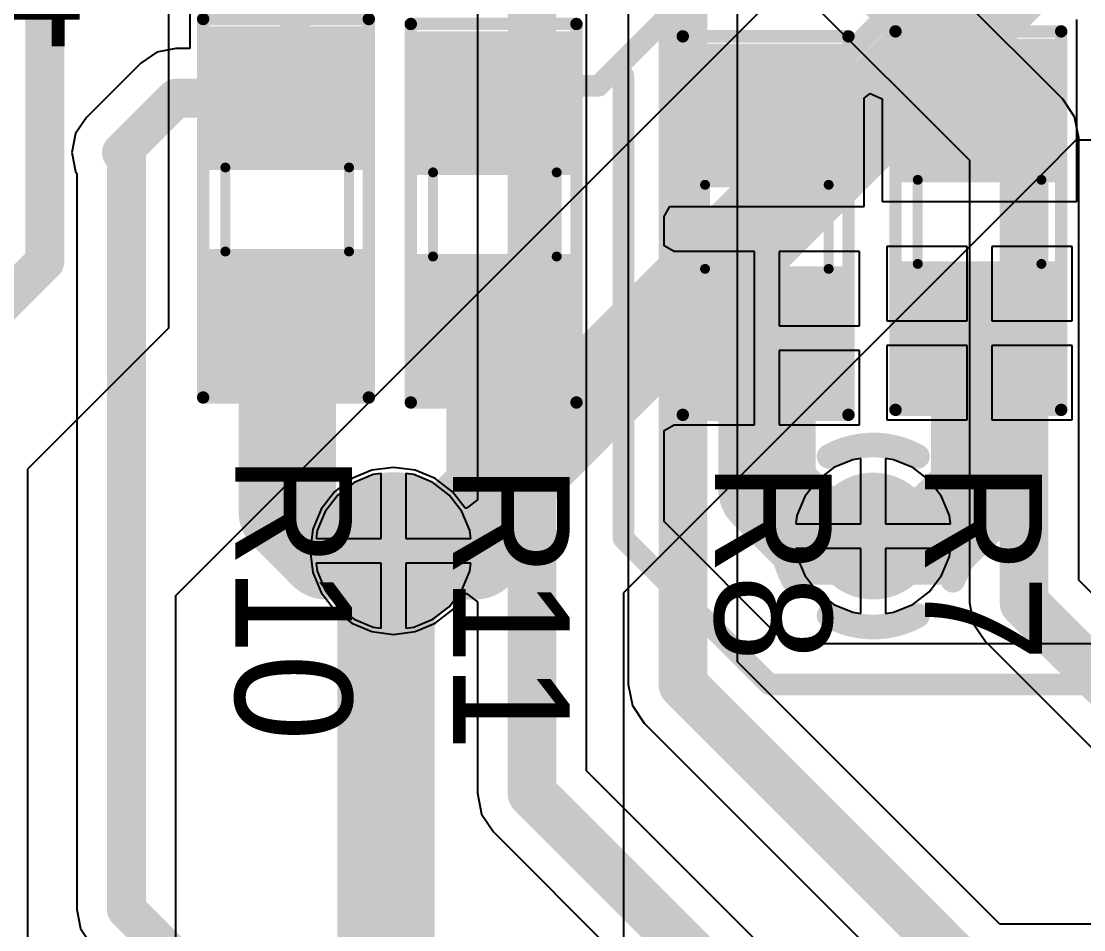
# Model space of a CAD drawing. Header units: millimetres. Extents: x -51 to 108, y 36 to 112.
# Drawn here: x 72.38 to 83.29, y 48.43 to 57.76 of the extents above; entities that cross this region are included whole.
import ezdxf

# ---------------------------------------------------------------- set-up
doc = ezdxf.new("R2010")
doc.units = ezdxf.units.MM
for name, color, linetype in [('BottomLayer', 5, 'Continuous'), ('BottomSolder', 6, 'Continuous'), ('InternalPlane1', 76, 'Continuous'), ('MidLayer1', 16, 'Continuous'), ('TopLayer', 1, 'Continuous'), ('TopOverlay', 2, 'Continuous'), ('TopSolder', 216, 'Continuous'), ('ViaHoleLayer', 16, 'Continuous')]:
    doc.layers.add(name, color=color, linetype=linetype)

# ---------------------------------------------------------------- blocks, each defined once
blk = doc.blocks.new('SM_0805_75')
at = {"layer": 'TopLayer'}
for points in [[(-1.778, -0.6985), (-0.508, -0.6985), (-1.778, 0.6985), (-0.508, 0.6985)], [(0.508, -0.6985), (1.778, -0.6985), (0.508, 0.6985), (1.778, 0.6985)]]:
    blk.add_solid(points, dxfattribs=at)
at = {"layer": 'TopOverlay'}
for points, const_width in [([(1.9304, 0.8382), (-1.9558, 0.8382)], 0.127), ([(-1.9558, -0.8636), (-1.9558, 0.8382)], 0.127), ([(1.9304, -0.8636), (1.9304, 0.8382)], 0.127), ([(0.4318, 0.635), (-0.4318, 0.635)], 0.1016), ([(0.4318, -0.635), (-0.4318, -0.635)], 0.1016), ([(1.9304, -0.8636), (-1.9558, -0.8636)], 0.127)]:
    blk.add_lwpolyline(points, dxfattribs=dict(at, const_width=const_width))
for points, const_width in [([(-1.98755, 0.8382, 1), (-1.92405, 0.8382, 1)], 0.0635), ([(-1.98755, 0.8382, 1), (-1.92405, 0.8382, 1)], 0.0635), ([(1.89865, 0.8382, 1), (1.96215, 0.8382, 1)], 0.0635), ([(1.89865, 0.8382, 1), (1.96215, 0.8382, 1)], 0.0635), ([(-0.4572, 0.635, 1), (-0.4064, 0.635, 1)], 0.0508), ([(0.4064, 0.635, 1), (0.4572, 0.635, 1)], 0.0508), ([(-0.4572, -0.635, 1), (-0.4064, -0.635, 1)], 0.0508), ([(0.4064, -0.635, 1), (0.4572, -0.635, 1)], 0.0508), ([(-1.98755, -0.8636, 1), (-1.92405, -0.8636, 1)], 0.0635), ([(-1.98755, -0.8636, 1), (-1.92405, -0.8636, 1)], 0.0635), ([(1.89865, -0.8636, 1), (1.96215, -0.8636, 1)], 0.0635), ([(1.89865, -0.8636, 1), (1.96215, -0.8636, 1)], 0.0635)]:
    blk.add_lwpolyline(points, format="xyb", close=True, dxfattribs=dict(at, const_width=const_width))
at = {"layer": 'TopSolder'}
for points in [[(-1.8796, -0.8001), (-0.4064, -0.8001), (-1.8796, 0.8001), (-0.4064, 0.8001)], [(0.4064, -0.8001), (1.8796, -0.8001), (0.4064, 0.8001), (1.8796, 0.8001)]]:
    blk.add_solid(points, dxfattribs=at)
blk = doc.blocks.new('SM_0805_76')
at = {"layer": 'TopLayer'}
for points in [[(-1.778, -0.6985), (-0.508, -0.6985), (-1.778, 0.6985), (-0.508, 0.6985)], [(0.508, -0.6985), (1.778, -0.6985), (0.508, 0.6985), (1.778, 0.6985)]]:
    blk.add_solid(points, dxfattribs=at)
at = {"layer": 'TopOverlay'}
for points, const_width in [([(1.9304, 0.8382), (-1.9558, 0.8382)], 0.127), ([(-1.9558, -0.8636), (-1.9558, 0.8382)], 0.127), ([(1.9304, -0.8636), (1.9304, 0.8382)], 0.127), ([(0.4318, 0.635), (-0.4318, 0.635)], 0.1016), ([(0.4318, -0.635), (-0.4318, -0.635)], 0.1016), ([(1.9304, -0.8636), (-1.9558, -0.8636)], 0.127)]:
    blk.add_lwpolyline(points, dxfattribs=dict(at, const_width=const_width))
for points, const_width in [([(-1.98755, 0.8382, 1), (-1.92405, 0.8382, 1)], 0.0635), ([(-1.98755, 0.8382, 1), (-1.92405, 0.8382, 1)], 0.0635), ([(1.89865, 0.8382, 1), (1.96215, 0.8382, 1)], 0.0635), ([(1.89865, 0.8382, 1), (1.96215, 0.8382, 1)], 0.0635), ([(-0.4572, 0.635, 1), (-0.4064, 0.635, 1)], 0.0508), ([(0.4064, 0.635, 1), (0.4572, 0.635, 1)], 0.0508), ([(-0.4572, -0.635, 1), (-0.4064, -0.635, 1)], 0.0508), ([(0.4064, -0.635, 1), (0.4572, -0.635, 1)], 0.0508), ([(-1.98755, -0.8636, 1), (-1.92405, -0.8636, 1)], 0.0635), ([(-1.98755, -0.8636, 1), (-1.92405, -0.8636, 1)], 0.0635), ([(1.89865, -0.8636, 1), (1.96215, -0.8636, 1)], 0.0635), ([(1.89865, -0.8636, 1), (1.96215, -0.8636, 1)], 0.0635)]:
    blk.add_lwpolyline(points, format="xyb", close=True, dxfattribs=dict(at, const_width=const_width))
at = {"layer": 'TopSolder'}
for points in [[(-1.8796, -0.8001), (-0.4064, -0.8001), (-1.8796, 0.8001), (-0.4064, 0.8001)], [(0.4064, -0.8001), (1.8796, -0.8001), (0.4064, 0.8001), (1.8796, 0.8001)]]:
    blk.add_solid(points, dxfattribs=at)
blk = doc.blocks.new('SM_0805_78')
at = {"layer": 'TopLayer'}
for points in [[(-1.778, -0.6985), (-0.508, -0.6985), (-1.778, 0.6985), (-0.508, 0.6985)], [(0.508, -0.6985), (1.778, -0.6985), (0.508, 0.6985), (1.778, 0.6985)]]:
    blk.add_solid(points, dxfattribs=at)
at = {"layer": 'TopOverlay'}
for points, const_width in [([(1.9304, 0.8382), (-1.9558, 0.8382)], 0.127), ([(-1.9558, -0.8636), (-1.9558, 0.8382)], 0.127), ([(1.9304, -0.8636), (1.9304, 0.8382)], 0.127), ([(0.4318, 0.635), (-0.4318, 0.635)], 0.1016), ([(0.4318, -0.635), (-0.4318, -0.635)], 0.1016), ([(1.9304, -0.8636), (-1.9558, -0.8636)], 0.127)]:
    blk.add_lwpolyline(points, dxfattribs=dict(at, const_width=const_width))
for points, const_width in [([(-1.98755, 0.8382, 1), (-1.92405, 0.8382, 1)], 0.0635), ([(-1.98755, 0.8382, 1), (-1.92405, 0.8382, 1)], 0.0635), ([(1.89865, 0.8382, 1), (1.96215, 0.8382, 1)], 0.0635), ([(1.89865, 0.8382, 1), (1.96215, 0.8382, 1)], 0.0635), ([(-0.4572, 0.635, 1), (-0.4064, 0.635, 1)], 0.0508), ([(0.4064, 0.635, 1), (0.4572, 0.635, 1)], 0.0508), ([(-0.4572, -0.635, 1), (-0.4064, -0.635, 1)], 0.0508), ([(0.4064, -0.635, 1), (0.4572, -0.635, 1)], 0.0508), ([(-1.98755, -0.8636, 1), (-1.92405, -0.8636, 1)], 0.0635), ([(-1.98755, -0.8636, 1), (-1.92405, -0.8636, 1)], 0.0635), ([(1.89865, -0.8636, 1), (1.96215, -0.8636, 1)], 0.0635), ([(1.89865, -0.8636, 1), (1.96215, -0.8636, 1)], 0.0635)]:
    blk.add_lwpolyline(points, format="xyb", close=True, dxfattribs=dict(at, const_width=const_width))
at = {"layer": 'TopSolder'}
for points in [[(-1.8796, -0.8001), (-0.4064, -0.8001), (-1.8796, 0.8001), (-0.4064, 0.8001)], [(0.4064, -0.8001), (1.8796, -0.8001), (0.4064, 0.8001), (1.8796, 0.8001)]]:
    blk.add_solid(points, dxfattribs=at)
blk = doc.blocks.new('SM_0805_79')
at = {"layer": 'TopLayer'}
for points in [[(-1.778, -0.6985), (-0.508, -0.6985), (-1.778, 0.6985), (-0.508, 0.6985)], [(0.508, -0.6985), (1.778, -0.6985), (0.508, 0.6985), (1.778, 0.6985)]]:
    blk.add_solid(points, dxfattribs=at)
at = {"layer": 'TopOverlay'}
for points, const_width in [([(1.9304, 0.8382), (-1.9558, 0.8382)], 0.127), ([(-1.9558, -0.8636), (-1.9558, 0.8382)], 0.127), ([(1.9304, -0.8636), (1.9304, 0.8382)], 0.127), ([(0.4318, 0.635), (-0.4318, 0.635)], 0.1016), ([(0.4318, -0.635), (-0.4318, -0.635)], 0.1016), ([(1.9304, -0.8636), (-1.9558, -0.8636)], 0.127)]:
    blk.add_lwpolyline(points, dxfattribs=dict(at, const_width=const_width))
for points, const_width in [([(-1.98755, 0.8382, 1), (-1.92405, 0.8382, 1)], 0.0635), ([(-1.98755, 0.8382, 1), (-1.92405, 0.8382, 1)], 0.0635), ([(1.89865, 0.8382, 1), (1.96215, 0.8382, 1)], 0.0635), ([(1.89865, 0.8382, 1), (1.96215, 0.8382, 1)], 0.0635), ([(-0.4572, 0.635, 1), (-0.4064, 0.635, 1)], 0.0508), ([(0.4064, 0.635, 1), (0.4572, 0.635, 1)], 0.0508), ([(-0.4572, -0.635, 1), (-0.4064, -0.635, 1)], 0.0508), ([(0.4064, -0.635, 1), (0.4572, -0.635, 1)], 0.0508), ([(-1.98755, -0.8636, 1), (-1.92405, -0.8636, 1)], 0.0635), ([(-1.98755, -0.8636, 1), (-1.92405, -0.8636, 1)], 0.0635), ([(1.89865, -0.8636, 1), (1.96215, -0.8636, 1)], 0.0635), ([(1.89865, -0.8636, 1), (1.96215, -0.8636, 1)], 0.0635)]:
    blk.add_lwpolyline(points, format="xyb", close=True, dxfattribs=dict(at, const_width=const_width))
at = {"layer": 'TopSolder'}
for points in [[(-1.8796, -0.8001), (-0.4064, -0.8001), (-1.8796, 0.8001), (-0.4064, 0.8001)], [(0.4064, -0.8001), (1.8796, -0.8001), (0.4064, 0.8001), (1.8796, 0.8001)]]:
    blk.add_solid(points, dxfattribs=at)

msp = doc.modelspace()

# ---------------------------------------------------------------- linework, layer by layer
at = {"layer": 'BottomLayer'}
for p, q in [((78.611, 61.995), (78.611, 50.952)), ((78.183, 50.067), (78.183, 61.849)), ((77.062, 59.353), (77.062, 52.847)), ((83.074, 56.962), (80.749, 59.287)), ((79.733, 51.185), (79.733, 58.538)), ((79.86, 58.59), (82.116, 56.334)), ((83.195, 56.78), (83.074, 56.962)), ((83.238, 56.566), (83.195, 56.78)), ((83.238, 52.023), (83.238, 56.566)), ((82.116, 56.334), (82.116, 51.791)), ((80.918, 53.26), (80.722, 53.179)), ((81.001, 53.271), (80.918, 53.26)), ((81.001, 52.603), (81.001, 53.271)), ((81.337, 53.26), (81.255, 53.271)), ((81.255, 53.271), (81.255, 52.603)), ((81.533, 53.179), (81.337, 53.26)), ((75.978, 53.152), (75.771, 53.066)), ((76.2, 53.181), (75.978, 53.152)), ((76.422, 53.152), (76.2, 53.181)), ((76.629, 53.066), (76.422, 53.152)), ((80.722, 53.179), (80.554, 53.05)), ((81.701, 53.05), (81.533, 53.179)), ((75.771, 53.066), (75.594, 52.93)), ((76.806, 52.93), (76.629, 53.066)), ((80.554, 53.05), (80.425, 52.882)), ((81.83, 52.882), (81.701, 53.05)), ((75.594, 52.93), (75.458, 52.753)), ((76.935, 52.763), (76.806, 52.93)), ((77.062, 52.847), (76.949, 52.763)), ((80.425, 52.882), (80.344, 52.686)), ((81.911, 52.686), (81.83, 52.882)), ((75.458, 52.753), (75.372, 52.546)), ((76.949, 52.763), (76.935, 52.763)), ((80.344, 52.686), (80.333, 52.603)), ((81.922, 52.603), (81.911, 52.686)), ((75.372, 52.546), (75.343, 52.324)), ((80.333, 52.603), (81.001, 52.603)), ((81.255, 52.603), (81.922, 52.603)), ((75.343, 52.324), (75.372, 52.102)), ((81.001, 52.349), (80.333, 52.349)), ((80.333, 52.349), (80.344, 52.267)), ((81.001, 51.682), (81.001, 52.349)), ((81.922, 52.349), (81.255, 52.349)), ((81.255, 52.349), (81.255, 51.682)), ((81.911, 52.267), (81.922, 52.349)), ((80.344, 52.267), (80.425, 52.071)), ((81.83, 52.071), (81.911, 52.267)), ((75.372, 52.102), (75.458, 51.895)), ((80.425, 52.071), (80.554, 51.903)), ((81.701, 51.903), (81.83, 52.071)), ((84.789, 50.472), (83.238, 52.023)), ((75.458, 51.895), (75.594, 51.718)), ((76.806, 51.718), (76.935, 51.885)), ((76.935, 51.885), (76.949, 51.885)), ((76.949, 51.885), (77.062, 51.801)), ((80.554, 51.903), (80.722, 51.774)), ((81.533, 51.774), (81.701, 51.903)), ((77.062, 51.801), (77.062, 49.835)), ((80.722, 51.774), (80.918, 51.693)), ((81.337, 51.693), (81.533, 51.774)), ((82.116, 51.791), (82.159, 51.576)), ((75.594, 51.718), (75.771, 51.582)), ((76.629, 51.582), (76.806, 51.718)), ((80.918, 51.693), (81.001, 51.682)), ((81.255, 51.682), (81.337, 51.693)), ((75.771, 51.582), (75.978, 51.496)), ((76.422, 51.496), (76.629, 51.582)), ((82.159, 51.576), (82.28, 51.394)), ((75.978, 51.496), (76.2, 51.467)), ((76.2, 51.467), (76.422, 51.496)), ((82.28, 51.394), (84.16, 49.514)), ((82.427, 48.491), (79.733, 51.185)), ((78.611, 50.952), (78.654, 50.738)), ((78.654, 50.738), (78.775, 50.556)), ((78.775, 50.556), (81.798, 47.533)), ((81.309, 46.941), (78.183, 50.067)), ((77.062, 49.835), (77.104, 49.62)), ((77.104, 49.62), (77.226, 49.438)), ((77.226, 49.438), (80.68, 45.984)), ((85.855, 48.491), (82.427, 48.491))]:
    msp.add_line(p, q, dxfattribs=at)
at = {"layer": 'BottomLayer', "const_width": 0.5}
for points in [[(79.172, 50.952), (79.172, 62.332)], [(77.622, 49.835), (77.622, 61.849)], [(80.188, 59.055), (82.677, 56.566)], [(82.677, 51.791), (82.677, 56.566)], [(82.677, 51.791), (84.557, 49.911)], [(79.172, 50.952), (82.194, 47.93)], [(77.622, 49.835), (81.077, 46.38)]]:
    msp.add_lwpolyline(points, dxfattribs=at)
at = {"layer": 'BottomLayer'}
for points, const_width in [([(82.552, 56.566, 1), (82.802, 56.566, 1)], 0.25), ([(82.552, 56.566, 1), (82.802, 56.566, 1)], 0.25), ([(80.853, 52.476, 1), (81.403, 52.476, 1)], 0.55), ([(75.925, 52.324, 1), (76.475, 52.324, 1)], 0.55), ([(82.552, 51.791, 1), (82.802, 51.791, 1)], 0.25), ([(82.552, 51.791, 1), (82.802, 51.791, 1)], 0.25), ([(79.047, 50.952, 1), (79.297, 50.952, 1)], 0.25), ([(79.047, 50.952, 1), (79.297, 50.952, 1)], 0.25), ([(77.497, 49.835, 1), (77.747, 49.835, 1)], 0.25), ([(77.497, 49.835, 1), (77.747, 49.835, 1)], 0.25)]:
    msp.add_lwpolyline(points, format="xyb", close=True, dxfattribs=dict(at, const_width=const_width))
at = {"layer": 'BottomSolder', "const_width": 0.652}
for points in [[(80.802, 52.476, 1), (81.453, 52.476, 1)], [(75.874, 52.324, 1), (76.526, 52.324, 1)]]:
    msp.add_lwpolyline(points, format="xyb", close=True, dxfattribs=at)
at = {"layer": 'InternalPlane1', "const_width": 0.254}
for points in [[(80.674, 53.294, -0.258618), (81.581, 53.294)], [(80.31, 52.023, -0.258618), (80.31, 52.93)], [(81.945, 52.93, -0.258618), (81.945, 52.023)], [(81.581, 51.659, -0.258618), (80.674, 51.659)]]:
    msp.add_lwpolyline(points, format="xyb", dxfattribs=at)
at = {"layer": 'InternalPlane1'}
for points, const_width in [([(80.611, 53.294, 1), (80.738, 53.294, 1)], 0.127), ([(81.517, 53.294, 1), (81.644, 53.294, 1)], 0.127), ([(75.796, 52.324, 1), (76.604, 52.324, 1)], 0.808), ([(80.246, 52.93, 1), (80.373, 52.93, 1)], 0.127), ([(81.882, 52.93, 1), (82.009, 52.93, 1)], 0.127), ([(80.246, 52.023, 1), (80.373, 52.023, 1)], 0.127), ([(81.882, 52.023, 1), (82.009, 52.023, 1)], 0.127), ([(80.611, 51.659, 1), (80.738, 51.659, 1)], 0.127), ([(81.517, 51.659, 1), (81.644, 51.659, 1)], 0.127)]:
    msp.add_lwpolyline(points, format="xyb", close=True, dxfattribs=dict(at, const_width=const_width))
at = {"layer": 'MidLayer1'}
for p, q in [((73.965, 51.867), (83.16, 61.062)), ((73.889, 60.213), (73.889, 54.61)), ((83.21, 56.54), (82.855, 56.185)), ((85.293, 56.54), (83.21, 56.54)), ((82.855, 56.185), (78.562, 51.892)), ((73.889, 54.61), (72.441, 53.162)), ((72.441, 53.162), (72.441, 47.625)), ((75.99, 53.107), (75.795, 53.026)), ((76.073, 53.118), (75.99, 53.107)), ((76.073, 52.451), (76.073, 53.118)), ((76.41, 53.107), (76.327, 53.118)), ((76.327, 53.118), (76.327, 52.451)), ((76.605, 53.026), (76.41, 53.107)), ((75.795, 53.026), (75.627, 52.897)), ((76.773, 52.897), (76.605, 53.026)), ((75.627, 52.897), (75.498, 52.729)), ((76.902, 52.729), (76.773, 52.897)), ((75.498, 52.729), (75.417, 52.534)), ((76.983, 52.534), (76.902, 52.729)), ((75.417, 52.534), (75.406, 52.451)), ((76.994, 52.451), (76.983, 52.534)), ((75.406, 52.451), (76.073, 52.451)), ((76.327, 52.451), (76.994, 52.451)), ((76.073, 52.197), (75.406, 52.197)), ((75.406, 52.197), (75.417, 52.114)), ((76.073, 51.53), (76.073, 52.197)), ((76.994, 52.197), (76.327, 52.197)), ((76.327, 52.197), (76.327, 51.53)), ((76.983, 52.114), (76.994, 52.197)), ((75.417, 52.114), (75.498, 51.919)), ((76.902, 51.919), (76.983, 52.114)), ((73.965, 41.947), (73.965, 51.867)), ((75.498, 51.919), (75.627, 51.751)), ((76.773, 51.751), (76.902, 51.919)), ((78.562, 51.892), (78.562, 51.765)), ((75.627, 51.751), (75.795, 51.622)), ((76.605, 51.622), (76.773, 51.751)), ((78.562, 51.765), (78.562, 44.719)), ((75.795, 51.622), (75.99, 51.541)), ((75.99, 51.541), (76.073, 51.53)), ((76.327, 51.53), (76.41, 51.541)), ((76.41, 51.541), (76.605, 51.622))]:
    msp.add_line(p, q, dxfattribs=at)
for points, const_width in [([(72.619, 55.296), (72.619, 63.754)], 0.4), ([(76.124, 51.816), (84.252, 59.944)], 1), ([(70.485, 53.162), (72.619, 55.296)], 0.4), ([(76.124, 44.272), (76.124, 51.816)], 1)]:
    msp.add_lwpolyline(points, dxfattribs=dict(at, const_width=const_width))
for points, const_width in [([(72.519, 55.296, 1), (72.719, 55.296, 1)], 0.2), ([(72.519, 55.296, 1), (72.719, 55.296, 1)], 0.2), ([(80.853, 52.476, 1), (81.403, 52.476, 1)], 0.55), ([(75.925, 52.324, 1), (76.475, 52.324, 1)], 0.55), ([(75.874, 51.816, 1), (76.374, 51.816, 1)], 0.5), ([(75.874, 51.816, 1), (76.374, 51.816, 1)], 0.5)]:
    msp.add_lwpolyline(points, format="xyb", close=True, dxfattribs=dict(at, const_width=const_width))
at = {"layer": 'TopLayer'}
for p, q in [((74.109, 57.907), (74.109, 57.482)), ((83.218, 55.91), (83.218, 57.78)), ((73.77, 57.443), (73.604, 57.333)), ((73.965, 57.482), (73.77, 57.443)), ((74.109, 57.482), (73.965, 57.482)), ((73.604, 57.333), (73.046, 56.774)), ((81.034, 56.973), (81.095, 57.021)), ((81.034, 55.859), (81.034, 56.973)), ((81.095, 57.021), (81.221, 56.964)), ((81.221, 56.964), (81.221, 55.91)), ((73.046, 56.774), (72.935, 56.608)), ((72.935, 56.608), (72.896, 56.413)), ((72.896, 56.413), (72.935, 56.218)), ((72.935, 56.218), (72.947, 56.2)), ((72.947, 56.2), (72.947, 48.641)), ((81.221, 55.91), (83.218, 55.91)), ((78.98, 55.756), (79.037, 55.859)), ((79.037, 55.859), (81.034, 55.859)), ((78.98, 55.456), (78.98, 55.756)), ((79.083, 55.397), (78.98, 55.456)), ((82.093, 55.448), (81.267, 55.448)), ((81.267, 55.448), (81.267, 54.686)), ((82.093, 54.686), (82.093, 55.448)), ((83.172, 55.448), (82.347, 55.448)), ((82.347, 55.448), (82.347, 54.686)), ((83.172, 54.686), (83.172, 55.448)), ((79.107, 55.397), (79.083, 55.397)), ((79.908, 55.397), (79.107, 55.397)), ((79.908, 54.508), (79.908, 55.397)), ((80.988, 55.397), (80.162, 55.397)), ((80.162, 55.397), (80.162, 54.635)), ((80.988, 54.635), (80.988, 55.397)), ((81.267, 54.686), (82.093, 54.686)), ((82.347, 54.686), (83.172, 54.686)), ((80.162, 54.635), (80.988, 54.635)), ((79.908, 53.619), (79.908, 54.508)), ((80.988, 54.381), (80.162, 54.381)), ((80.162, 54.381), (80.162, 53.619)), ((80.988, 53.619), (80.988, 54.381)), ((82.093, 54.432), (81.267, 54.432)), ((81.267, 54.432), (81.267, 53.67)), ((82.093, 53.67), (82.093, 54.432)), ((83.172, 54.432), (82.347, 54.432)), ((82.347, 54.432), (82.347, 53.67)), ((83.172, 53.67), (83.172, 54.432)), ((78.98, 53.561), (79.083, 53.619)), ((79.083, 53.619), (79.107, 53.619)), ((79.107, 53.619), (79.908, 53.619)), ((80.162, 53.619), (80.988, 53.619)), ((81.267, 53.67), (82.093, 53.67)), ((82.347, 53.67), (83.172, 53.67)), ((78.98, 52.624), (78.98, 53.561)), ((80.918, 53.26), (80.722, 53.179)), ((81.001, 53.271), (80.918, 53.26)), ((81.001, 52.603), (81.001, 53.271)), ((81.337, 53.26), (81.255, 53.271)), ((81.255, 53.271), (81.255, 52.603)), ((81.533, 53.179), (81.337, 53.26)), ((80.722, 53.179), (80.554, 53.05)), ((81.701, 53.05), (81.533, 53.179)), ((80.554, 53.05), (80.425, 52.882)), ((81.83, 52.882), (81.701, 53.05)), ((80.425, 52.882), (80.344, 52.686)), ((81.911, 52.686), (81.83, 52.882)), ((80.234, 51.37), (78.98, 52.624)), ((80.344, 52.686), (80.333, 52.603)), ((81.922, 52.603), (81.911, 52.686)), ((80.333, 52.603), (81.001, 52.603)), ((81.255, 52.603), (81.922, 52.603)), ((81.001, 52.349), (80.333, 52.349)), ((80.333, 52.349), (80.344, 52.267)), ((81.001, 51.682), (81.001, 52.349)), ((81.922, 52.349), (81.255, 52.349)), ((81.255, 52.349), (81.255, 51.682)), ((81.911, 52.267), (81.922, 52.349)), ((80.344, 52.267), (80.425, 52.071)), ((81.83, 52.071), (81.911, 52.267)), ((80.425, 52.071), (80.554, 51.903)), ((81.701, 51.903), (81.83, 52.071)), ((80.554, 51.903), (80.722, 51.774)), ((81.533, 51.774), (81.701, 51.903)), ((80.722, 51.774), (80.918, 51.693)), ((81.337, 51.693), (81.533, 51.774)), ((80.918, 51.693), (81.001, 51.682)), ((81.255, 51.682), (81.337, 51.693)), ((84.612, 51.37), (80.234, 51.37)), ((72.947, 48.641), (72.986, 48.446)), ((72.986, 48.446), (73.096, 48.281))]:
    msp.add_line(p, q, dxfattribs=at)
for points, const_width in [([(80.239, 56.794), (82.309, 58.865)], 0.22), ([(82.22, 57.607), (83.309, 58.697)], 0.22), ([(75.108, 57.633), (75.692, 58.217)], 0.22), ([(78.485, 57.278), (79.094, 57.887)], 0.22), ([(75.108, 56.972), (75.108, 57.633)], 0.22), ([(82.22, 56.845), (82.22, 57.607)], 0.22), ([(78.307, 57.099), (78.485, 57.278)], 0.22), ([(78.485, 57.278), (78.562, 57.201)], 0.22), ([(78.562, 52.451), (78.562, 57.201)], 0.22), ([(77.241, 56.921), (77.419, 57.099)], 0.22), ([(77.419, 57.099), (78.307, 57.099)], 0.22), ([(73.406, 56.413), (73.965, 56.972)], 0.4), ([(73.965, 56.972), (75.108, 56.972)], 0.4), ([(77.241, 56.921), (77.367, 56.921)], 0.22), ([(80.035, 56.794), (80.239, 56.794)], 0.22), ([(73.406, 56.413), (73.457, 56.363)], 0.4), ([(73.457, 48.641), (73.457, 56.363)], 0.4), ([(75.108, 52.73), (75.108, 54.686)], 1), ([(77.241, 52.527), (77.241, 54.635)], 1), ([(80.035, 52.959), (80.035, 54.508)], 1), ([(82.22, 52.934), (82.22, 54.559)], 1), ([(80.035, 52.959), (80.518, 52.476)], 1), ([(81.763, 52.476), (82.22, 52.934)], 1), ([(75.108, 52.73), (75.514, 52.324)], 1), ([(77.038, 52.324), (77.241, 52.527)], 1), ([(80.518, 52.476), (81.128, 52.476)], 1), ([(81.128, 52.476), (81.763, 52.476)], 1), ([(75.514, 52.324), (76.2, 52.324)], 1), ([(76.2, 52.324), (77.038, 52.324)], 1), ([(78.562, 52.451), (80.061, 50.952)], 0.22), ([(80.061, 50.952), (84.785, 50.952)], 0.22), ([(73.457, 48.641), (74.371, 47.727)], 0.4)]:
    msp.add_lwpolyline(points, dxfattribs=dict(at, const_width=const_width))
for points, const_width in [([(75.053, 57.633, 1), (75.163, 57.633, 1)], 0.11), ([(75.053, 57.633, 1), (75.163, 57.633, 1)], 0.11), ([(82.165, 57.607, 1), (82.275, 57.607, 1)], 0.11), ([(82.165, 57.607, 1), (82.275, 57.607, 1)], 0.11), ([(78.43, 57.278, 1), (78.54, 57.278, 1)], 0.11), ([(78.43, 57.278, 1), (78.54, 57.278, 1)], 0.11), ([(78.43, 57.278, 1), (78.54, 57.278, 1)], 0.11), ([(78.507, 57.201, 1), (78.617, 57.201, 1)], 0.11), ([(78.507, 57.201, 1), (78.617, 57.201, 1)], 0.11), ([(77.364, 57.099, 1), (77.474, 57.099, 1)], 0.11), ([(77.364, 57.099, 1), (77.474, 57.099, 1)], 0.11), ([(78.252, 57.099, 1), (78.362, 57.099, 1)], 0.11), ([(78.252, 57.099, 1), (78.362, 57.099, 1)], 0.11), ([(73.865, 56.972, 1), (74.065, 56.972, 1)], 0.2), ([(73.865, 56.972, 1), (74.065, 56.972, 1)], 0.2), ([(75.008, 56.972, 1), (75.208, 56.972, 1)], 0.2), ([(75.053, 56.972, 1), (75.163, 56.972, 1)], 0.11), ([(77.186, 56.921, 1), (77.296, 56.921, 1)], 0.11), ([(77.186, 56.921, 1), (77.296, 56.921, 1)], 0.11), ([(77.312, 56.921, 1), (77.422, 56.921, 1)], 0.11), ([(79.98, 56.794, 1), (80.09, 56.794, 1)], 0.11), ([(80.184, 56.794, 1), (80.294, 56.794, 1)], 0.11), ([(80.184, 56.794, 1), (80.294, 56.794, 1)], 0.11), ([(82.165, 56.845, 1), (82.275, 56.845, 1)], 0.11), ([(73.306, 56.413, 1), (73.506, 56.413, 1)], 0.2), ([(73.306, 56.413, 1), (73.506, 56.413, 1)], 0.2), ([(73.357, 56.363, 1), (73.557, 56.363, 1)], 0.2), ([(73.357, 56.363, 1), (73.557, 56.363, 1)], 0.2), ([(74.858, 54.686, 1), (75.358, 54.686, 1)], 0.5), ([(76.991, 54.635, 1), (77.491, 54.635, 1)], 0.5), ([(79.785, 54.508, 1), (80.285, 54.508, 1)], 0.5), ([(81.97, 54.559, 1), (82.47, 54.559, 1)], 0.5), ([(79.785, 52.959, 1), (80.285, 52.959, 1)], 0.5), ([(79.785, 52.959, 1), (80.285, 52.959, 1)], 0.5), ([(81.97, 52.934, 1), (82.47, 52.934, 1)], 0.5), ([(81.97, 52.934, 1), (82.47, 52.934, 1)], 0.5), ([(74.858, 52.73, 1), (75.358, 52.73, 1)], 0.5), ([(74.858, 52.73, 1), (75.358, 52.73, 1)], 0.5), ([(76.991, 52.527, 1), (77.491, 52.527, 1)], 0.5), ([(76.991, 52.527, 1), (77.491, 52.527, 1)], 0.5), ([(80.268, 52.476, 1), (80.768, 52.476, 1)], 0.5), ([(80.268, 52.476, 1), (80.768, 52.476, 1)], 0.5), ([(80.853, 52.476, 1), (81.403, 52.476, 1)], 0.55), ([(80.878, 52.476, 1), (81.378, 52.476, 1)], 0.5), ([(80.878, 52.476, 1), (81.378, 52.476, 1)], 0.5), ([(81.513, 52.476, 1), (82.013, 52.476, 1)], 0.5), ([(81.513, 52.476, 1), (82.013, 52.476, 1)], 0.5), ([(75.264, 52.324, 1), (75.764, 52.324, 1)], 0.5), ([(75.264, 52.324, 1), (75.764, 52.324, 1)], 0.5), ([(75.925, 52.324, 1), (76.475, 52.324, 1)], 0.55), ([(75.95, 52.324, 1), (76.45, 52.324, 1)], 0.5), ([(75.95, 52.324, 1), (76.45, 52.324, 1)], 0.5), ([(76.788, 52.324, 1), (77.288, 52.324, 1)], 0.5), ([(76.788, 52.324, 1), (77.288, 52.324, 1)], 0.5), ([(78.507, 52.451, 1), (78.617, 52.451, 1)], 0.11), ([(78.507, 52.451, 1), (78.617, 52.451, 1)], 0.11), ([(80.006, 50.952, 1), (80.116, 50.952, 1)], 0.11), ([(80.006, 50.952, 1), (80.116, 50.952, 1)], 0.11), ([(73.357, 48.641, 1), (73.557, 48.641, 1)], 0.2), ([(73.357, 48.641, 1), (73.557, 48.641, 1)], 0.2)]:
    msp.add_lwpolyline(points, format="xyb", close=True, dxfattribs=dict(at, const_width=const_width))
at = {"layer": 'TopSolder', "const_width": 0.652}
for points in [[(80.802, 52.476, 1), (81.453, 52.476, 1)], [(75.874, 52.324, 1), (76.526, 52.324, 1)]]:
    msp.add_lwpolyline(points, format="xyb", close=True, dxfattribs=at)
at = {"layer": 'ViaHoleLayer', "const_width": 0.3}
for points in [[(80.978, 52.476, 1), (81.278, 52.476, 1)], [(76.05, 52.324, 1), (76.35, 52.324, 1)]]:
    msp.add_lwpolyline(points, format="xyb", close=True, dxfattribs=at)

# ---------------------------------------------------------------- block references
at = {"rotation": 270}
for name, p in [('SM_0805_78', (75.108, 55.829)), ('SM_0805_79', (77.241, 55.778)), ('SM_0805_76', (80.035, 55.651)), ('SM_0805_75', (82.22, 55.702))]:
    msp.add_blockref(name, p, dxfattribs=at)

# ---------------------------------------------------------------- texts
at = {"layer": 'TopOverlay'}
msp.add_text('R24', height=1.2, dxfattribs=at).set_placement((70.079, 57.506))
for s, p in [('R10', (74.574, 53.315)), ('R11', (76.81, 53.213)), ('R8', (79.502, 53.238)), ('R7', (81.661, 53.238))]:
    msp.add_text(s, height=1.2, rotation=270, dxfattribs=at).set_placement(p)

doc.saveas('drawing.dxf')
